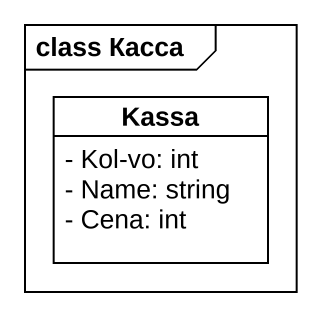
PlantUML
@startuml
mainframe class Касса
hide circle
hide empty members
skinparam classAttributeIconSize 0
class Kassa {
  - Kol-vo: int
  - Name: string
  - Cena: int
}
@enduml
